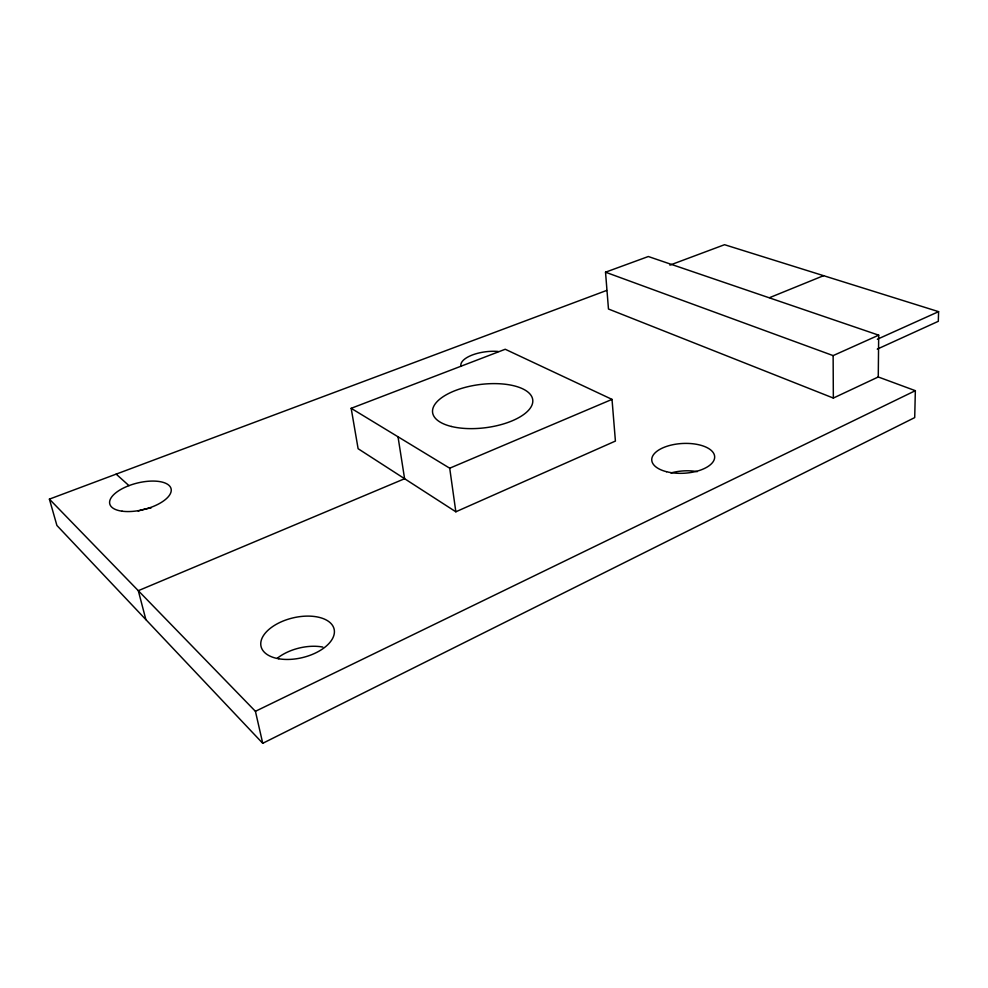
<?xml version="1.0" encoding="UTF-8"?>
<svg xmlns="http://www.w3.org/2000/svg" width="988" height="988" viewBox="0 0 988 988"><rect width="100%" height="100%" fill="white"/><g stroke="black" fill="none" stroke-linecap="round" stroke-linejoin="round"><path stroke-width="1.48" d="M878.258 376.971L878.69 335.167L648.326 256.522L605.521 272.194L608.472 309.009L833.341 398.065L878.258 376.971L915.345 390.68L914.715 417.591L262.734 743.297L56.909 525.468L49.4 499.125L606.583 290.472M669.889 265.13L724.55 244.703L938.6 311.652L938.304 321.31L877.258 349.122M49.4 499.125L255.423 711.311L915.345 390.68M877.356 339.242L938.6 311.652M605.521 272.194L833.131 355.606L878.69 335.167M455.839 511.784L615.413 441.068L612.017 399.387L505.239 349.258L351.172 408.316L358.113 448.713L455.839 511.784L449.713 468.201L351.172 408.316M449.713 468.201L612.017 399.387M769.714 297.598L823.572 275.677M116.164 474.117L128.971 485.639M145.878 619.637L138.308 590.688L404.598 478.723L398.016 436.782M255.423 711.311L262.734 743.297M833.131 355.606L833.341 398.065M277.233 658.292A37.124 20.872 -13.8 0 1 322.792 647.066M138.159 511.043A31.27 13.993 -14.3 0 1 151.09 507.931M670.926 472.98A31.184 15.289 -2.9 0 1 697.281 471.634M460.902 365.807A26.54 10.757 -6.9 0 1 498.298 351.481M451.331 426.458A50.487 21.785 -7.2 0 0 532.236 404.364A50.487 21.785 -7.2 0 0 464.36 387.592A50.487 21.785 -7.2 0 0 451.331 426.458M122.092 511.191A31.567 13.622 -13.9 0 0 171.048 491.802A31.567 13.622 -13.9 0 0 128.144 485.96A31.567 13.622 -13.9 0 0 122.092 511.191M278.752 658.774A37.556 20.415 -13.4 0 0 334.413 631.962A37.556 20.415 -13.4 0 0 279.567 622.601A37.556 20.415 -13.4 0 0 278.752 658.774M666.48 471.696A31.493 14.894 -3.1 0 0 714.645 457.617A31.493 14.894 -3.1 0 0 668.505 445.798A31.493 14.894 -3.1 0 0 666.48 471.696"/></g></svg>
